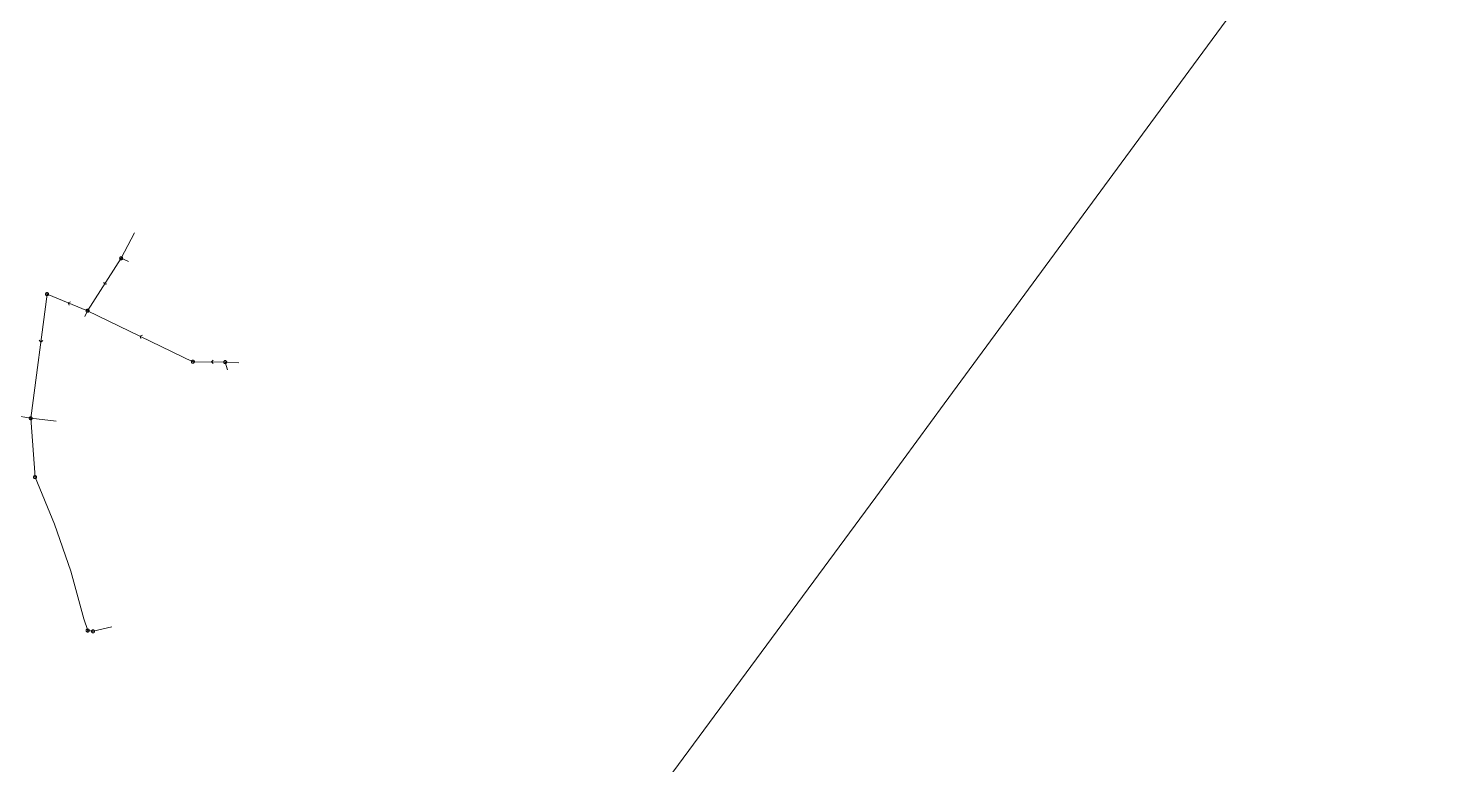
# Model space of a CAD drawing. Header units: metres. Extents: x 25504150 to 25508618, y 6694193 to 6702753.
# Drawn here: x 25506129.6 to 25506559.3, y 6697549.7 to 6697773.6 of the extents above; entities that cross this region are included whole.
import ezdxf

# ---------------------------------------------------------------- set-up
doc = ezdxf.new("R2010")
doc.units = ezdxf.units.M
for name, pattern in [('Sewer_node', [0]), ('Viemariputket', [0]), ('Viemarivarusteet', [0])]:
    doc.linetypes.add(name, pattern=pattern)
for name, color, linetype, lineweight in [('Sewer_node', 7, 'Sewer_node', 0), ('Viemariputket', 7, 'Viemariputket', 0), ('Viemarivarusteet', 7, 'Viemarivarusteet', 0)]:
    doc.layers.add(name, color=color, linetype=linetype, lineweight=lineweight)

msp = doc.modelspace()

# ---------------------------------------------------------------- linework, layer by layer
at = {"layer": 'Sewer_node', "color": 46, "linetype": 'Continuous', "true_color": 0x7f5f00, "flags": 128}
for points, elevation in [([(25506158.3, 6697703.64), (25506158.29, 6697703.71), (25506158.28, 6697703.78), (25506158.25, 6697703.85), (25506158.21, 6697703.91), (25506158.17, 6697703.97), (25506158.11, 6697704.01), (25506158.05, 6697704.05), (25506157.98, 6697704.08), (25506157.91, 6697704.09), (25506157.84, 6697704.1), (25506157.77, 6697704.09), (25506157.7, 6697704.08), (25506157.63, 6697704.05), (25506157.57, 6697704.01), (25506157.51, 6697703.97), (25506157.47, 6697703.91), (25506157.43, 6697703.85), (25506157.4, 6697703.78), (25506157.39, 6697703.71), (25506157.38, 6697703.64), (25506157.39, 6697703.57), (25506157.4, 6697703.5), (25506157.43, 6697703.43), (25506157.47, 6697703.37), (25506157.51, 6697703.31), (25506157.57, 6697703.27), (25506157.63, 6697703.23), (25506157.7, 6697703.2), (25506157.77, 6697703.19), (25506157.84, 6697703.18), (25506157.91, 6697703.19), (25506157.98, 6697703.2), (25506158.05, 6697703.23), (25506158.11, 6697703.27), (25506158.17, 6697703.31), (25506158.21, 6697703.37), (25506158.25, 6697703.43), (25506158.28, 6697703.5), (25506158.29, 6697703.57)], 41.39), ([(25506135.77, 6697692.74), (25506135.76, 6697692.81), (25506135.75, 6697692.88), (25506135.72, 6697692.95), (25506135.68, 6697693.01), (25506135.64, 6697693.07), (25506135.58, 6697693.11), (25506135.52, 6697693.15), (25506135.45, 6697693.18), (25506135.38, 6697693.19), (25506135.31, 6697693.2), (25506135.24, 6697693.19), (25506135.17, 6697693.18), (25506135.1, 6697693.15), (25506135.04, 6697693.11), (25506134.98, 6697693.07), (25506134.94, 6697693.01), (25506134.9, 6697692.95), (25506134.87, 6697692.88), (25506134.86, 6697692.81), (25506134.85, 6697692.74), (25506134.86, 6697692.67), (25506134.87, 6697692.6), (25506134.9, 6697692.53), (25506134.94, 6697692.47), (25506134.98, 6697692.41), (25506135.04, 6697692.37), (25506135.1, 6697692.33), (25506135.17, 6697692.3), (25506135.24, 6697692.29), (25506135.31, 6697692.28), (25506135.38, 6697692.29), (25506135.45, 6697692.3), (25506135.52, 6697692.33), (25506135.58, 6697692.37), (25506135.64, 6697692.41), (25506135.68, 6697692.47), (25506135.72, 6697692.53), (25506135.75, 6697692.6), (25506135.76, 6697692.67)], 39.59), ([(25506148.08, 6697687.7), (25506148.07, 6697687.77), (25506148.06, 6697687.84), (25506148.03, 6697687.91), (25506147.99, 6697687.97), (25506147.95, 6697688.03), (25506147.89, 6697688.07), (25506147.83, 6697688.11), (25506147.76, 6697688.14), (25506147.69, 6697688.15), (25506147.62, 6697688.16), (25506147.55, 6697688.15), (25506147.48, 6697688.14), (25506147.41, 6697688.11), (25506147.35, 6697688.07), (25506147.29, 6697688.03), (25506147.25, 6697687.97), (25506147.21, 6697687.91), (25506147.18, 6697687.84), (25506147.17, 6697687.77), (25506147.16, 6697687.7), (25506147.17, 6697687.63), (25506147.18, 6697687.56), (25506147.21, 6697687.49), (25506147.25, 6697687.43), (25506147.29, 6697687.37), (25506147.35, 6697687.33), (25506147.41, 6697687.29), (25506147.48, 6697687.26), (25506147.55, 6697687.25), (25506147.62, 6697687.24), (25506147.69, 6697687.25), (25506147.76, 6697687.26), (25506147.83, 6697687.29), (25506147.89, 6697687.33), (25506147.95, 6697687.37), (25506147.99, 6697687.43), (25506148.03, 6697687.49), (25506148.06, 6697687.56), (25506148.07, 6697687.63)], 41.3), ([(25506180.1, 6697672.19), (25506180.09, 6697672.26), (25506180.08, 6697672.33), (25506180.05, 6697672.4), (25506180.01, 6697672.46), (25506179.97, 6697672.52), (25506179.91, 6697672.56), (25506179.85, 6697672.6), (25506179.78, 6697672.63), (25506179.71, 6697672.64), (25506179.64, 6697672.65), (25506179.57, 6697672.64), (25506179.5, 6697672.63), (25506179.43, 6697672.6), (25506179.37, 6697672.56), (25506179.31, 6697672.52), (25506179.27, 6697672.46), (25506179.23, 6697672.4), (25506179.2, 6697672.33), (25506179.19, 6697672.26), (25506179.18, 6697672.19), (25506179.19, 6697672.12), (25506179.2, 6697672.05), (25506179.23, 6697671.98), (25506179.27, 6697671.92), (25506179.31, 6697671.86), (25506179.37, 6697671.82), (25506179.43, 6697671.78), (25506179.5, 6697671.75), (25506179.57, 6697671.74), (25506179.64, 6697671.73), (25506179.71, 6697671.74), (25506179.78, 6697671.75), (25506179.85, 6697671.78), (25506179.91, 6697671.82), (25506179.97, 6697671.86), (25506180.01, 6697671.92), (25506180.05, 6697671.98), (25506180.08, 6697672.05), (25506180.09, 6697672.12)], 43.81), ([(25506189.93, 6697672.07), (25506189.92, 6697672.14), (25506189.91, 6697672.21), (25506189.88, 6697672.28), (25506189.84, 6697672.34), (25506189.8, 6697672.4), (25506189.74, 6697672.44), (25506189.68, 6697672.48), (25506189.61, 6697672.51), (25506189.54, 6697672.52), (25506189.47, 6697672.53), (25506189.4, 6697672.52), (25506189.33, 6697672.51), (25506189.26, 6697672.48), (25506189.2, 6697672.44), (25506189.14, 6697672.4), (25506189.1, 6697672.34), (25506189.06, 6697672.28), (25506189.03, 6697672.21), (25506189.02, 6697672.14), (25506189.01, 6697672.07), (25506189.02, 6697672), (25506189.03, 6697671.93), (25506189.06, 6697671.86), (25506189.1, 6697671.8), (25506189.14, 6697671.74), (25506189.2, 6697671.7), (25506189.26, 6697671.66), (25506189.33, 6697671.63), (25506189.4, 6697671.62), (25506189.47, 6697671.61), (25506189.54, 6697671.62), (25506189.61, 6697671.63), (25506189.68, 6697671.66), (25506189.74, 6697671.7), (25506189.8, 6697671.74), (25506189.84, 6697671.8), (25506189.88, 6697671.86), (25506189.91, 6697671.93), (25506189.92, 6697672)], 44.19), ([(25506130.82, 6697655), (25506130.81, 6697655.07), (25506130.8, 6697655.14), (25506130.77, 6697655.21), (25506130.73, 6697655.27), (25506130.69, 6697655.33), (25506130.63, 6697655.37), (25506130.57, 6697655.41), (25506130.5, 6697655.44), (25506130.43, 6697655.45), (25506130.36, 6697655.46), (25506130.29, 6697655.45), (25506130.22, 6697655.44), (25506130.15, 6697655.41), (25506130.09, 6697655.37), (25506130.03, 6697655.33), (25506129.99, 6697655.27), (25506129.95, 6697655.21), (25506129.92, 6697655.14), (25506129.91, 6697655.07), (25506129.9, 6697655), (25506129.91, 6697654.93), (25506129.92, 6697654.86), (25506129.95, 6697654.79), (25506129.99, 6697654.73), (25506130.03, 6697654.67), (25506130.09, 6697654.63), (25506130.15, 6697654.59), (25506130.22, 6697654.56), (25506130.29, 6697654.55), (25506130.36, 6697654.54), (25506130.43, 6697654.55), (25506130.5, 6697654.56), (25506130.57, 6697654.59), (25506130.63, 6697654.63), (25506130.69, 6697654.67), (25506130.73, 6697654.73), (25506130.77, 6697654.79), (25506130.8, 6697654.86), (25506130.81, 6697654.93)], 41.13), ([(25506132.12, 6697637.1), (25506132.11, 6697637.17), (25506132.1, 6697637.24), (25506132.07, 6697637.31), (25506132.03, 6697637.37), (25506131.99, 6697637.43), (25506131.93, 6697637.47), (25506131.87, 6697637.51), (25506131.8, 6697637.54), (25506131.73, 6697637.55), (25506131.66, 6697637.56), (25506131.59, 6697637.55), (25506131.52, 6697637.54), (25506131.45, 6697637.51), (25506131.39, 6697637.47), (25506131.33, 6697637.43), (25506131.29, 6697637.37), (25506131.25, 6697637.31), (25506131.22, 6697637.24), (25506131.21, 6697637.17), (25506131.2, 6697637.1), (25506131.21, 6697637.03), (25506131.22, 6697636.96), (25506131.25, 6697636.89), (25506131.29, 6697636.83), (25506131.33, 6697636.77), (25506131.39, 6697636.73), (25506131.45, 6697636.69), (25506131.52, 6697636.66), (25506131.59, 6697636.65), (25506131.66, 6697636.64), (25506131.73, 6697636.65), (25506131.8, 6697636.66), (25506131.87, 6697636.69), (25506131.93, 6697636.73), (25506131.99, 6697636.77), (25506132.03, 6697636.83), (25506132.07, 6697636.89), (25506132.1, 6697636.96), (25506132.11, 6697637.03)], 41.37), ([(25506148.12, 6697590.46), (25506148.11, 6697590.53), (25506148.1, 6697590.6), (25506148.07, 6697590.67), (25506148.03, 6697590.73), (25506147.99, 6697590.79), (25506147.93, 6697590.83), (25506147.87, 6697590.87), (25506147.8, 6697590.9), (25506147.73, 6697590.91), (25506147.66, 6697590.92), (25506147.59, 6697590.91), (25506147.52, 6697590.9), (25506147.45, 6697590.87), (25506147.39, 6697590.83), (25506147.33, 6697590.79), (25506147.29, 6697590.73), (25506147.25, 6697590.67), (25506147.22, 6697590.6), (25506147.21, 6697590.53), (25506147.2, 6697590.46), (25506147.21, 6697590.39), (25506147.22, 6697590.32), (25506147.25, 6697590.25), (25506147.29, 6697590.19), (25506147.33, 6697590.13), (25506147.39, 6697590.09), (25506147.45, 6697590.05), (25506147.52, 6697590.02), (25506147.59, 6697590.01), (25506147.66, 6697590), (25506147.73, 6697590.01), (25506147.8, 6697590.02), (25506147.87, 6697590.05), (25506147.93, 6697590.09), (25506147.99, 6697590.13), (25506148.03, 6697590.19), (25506148.07, 6697590.25), (25506148.1, 6697590.32), (25506148.11, 6697590.39)], 43.25), ([(25506149.76, 6697590.22), (25506149.75, 6697590.29), (25506149.74, 6697590.36), (25506149.71, 6697590.43), (25506149.67, 6697590.49), (25506149.63, 6697590.55), (25506149.57, 6697590.59), (25506149.51, 6697590.63), (25506149.44, 6697590.66), (25506149.37, 6697590.67), (25506149.3, 6697590.68), (25506149.23, 6697590.67), (25506149.16, 6697590.66), (25506149.09, 6697590.63), (25506149.03, 6697590.59), (25506148.97, 6697590.55), (25506148.93, 6697590.49), (25506148.89, 6697590.43), (25506148.86, 6697590.36), (25506148.85, 6697590.29), (25506148.84, 6697590.22), (25506148.85, 6697590.15), (25506148.86, 6697590.08), (25506148.89, 6697590.01), (25506148.93, 6697589.95), (25506148.97, 6697589.89), (25506149.03, 6697589.85), (25506149.09, 6697589.81), (25506149.16, 6697589.78), (25506149.23, 6697589.77), (25506149.3, 6697589.76), (25506149.37, 6697589.77), (25506149.44, 6697589.78), (25506149.51, 6697589.81), (25506149.57, 6697589.85), (25506149.63, 6697589.89), (25506149.67, 6697589.95), (25506149.71, 6697590.01), (25506149.74, 6697590.08), (25506149.75, 6697590.15)], 43.17)]:
    msp.add_lwpolyline(points, close=True, dxfattribs=dict(at, elevation=elevation))
for points in [[(25506152.56, 6697696.41), (25506152.74, 6697695.68), (25506153.46, 6697695.85)], [(25506142.43, 6697690.42), (25506141.74, 6697690.1), (25506142.05, 6697689.43)], [(25506132.93, 6697678.77), (25506133.4, 6697678.18), (25506133.98, 6697678.64)], [(25506164.31, 6697680.22), (25506163.61, 6697679.95), (25506163.86, 6697679.26)], [(25506185.78, 6697672.66), (25506185.26, 6697672.12), (25506185.78, 6697671.6)]]:
    msp.add_lwpolyline(points, dxfattribs=at)
at = {"layer": 'Viemariputket', "color": 1, "linetype": 'Continuous', "lineweight": 15}
for p, q in [((25506157.84, 6697703.64), (25506161.88, 6697711.35)), ((25506147.62, 6697687.7), (25506157.84, 6697703.64)), ((25506157.84, 6697703.64), (25506160.03, 6697702.67)), ((25506130.36, 6697655, 38.06), (25506135.31, 6697692.74, 38.43)), ((25506135.31, 6697692.74), (25506147.62, 6697687.7)), ((25506147.62, 6697687.7, 41.3), (25506146.82, 6697685.89)), ((25506147.62, 6697687.7), (25506179.64, 6697672.19)), ((25506179.64, 6697672.19), (25506189.47, 6697672.07, 41.37)), ((25506189.47, 6697672.07, 41.36), (25506190.18, 6697669.75)), ((25506189.47, 6697672.07, 41.66), (25506193.62, 6697671.85)), ((25506068.68, 6697664.95, 36.94), (25506130.36, 6697655, 38.03)), ((25506131.66, 6697637.1), (25506130.36, 6697655)), ((25506130.36, 6697655, 38.05), (25506138.06, 6697654.1)), ((25506149.3, 6697590.22, 40.58), (25506155.02, 6697591.59, 39.21)), ((25506149.3, 6697590.22, 40.57), (25506147.66, 6697590.46, 40.36))]:
    msp.add_line(p, q, dxfattribs=at)
for points in [[(25506184.72, 6697356.56, 6.26), (25506387.22, 6697631.03, 0), (25506407.99, 6697659.38, 0), (25506483.83, 6697762.45, 0), (25506581.68, 6697895.43, 7.34), (25506581.68, 6697895.43, 7.69), (25506692.99, 6698046.66, 0), (25506699.99, 6698132.27, 25.55)], [(25506131.66, 6697637.1, 38.08), (25506137.55, 6697622.75, 0), (25506142.5, 6697608.53, 0), (25506146.51, 6697594.05, 0), (25506147.66, 6697590.46, 40.32)]]:
    msp.add_polyline3d(points, dxfattribs=at)
at = {"layer": 'Viemarivarusteet', "color": 1}
for p in [(25506157.84, 6697703.64, 41.39), (25506135.31, 6697692.74, 39.59), (25506147.62, 6697687.7, 41.3), (25506179.64, 6697672.19, 43.81), (25506189.47, 6697672.07, 44.19), (25506130.36, 6697655, 41.13), (25506131.66, 6697637.1, 41.37), (25506147.66, 6697590.46, 43.25), (25506149.3, 6697590.22, 43.17)]:
    msp.add_point(p, dxfattribs=at)

doc.saveas('drawing.dxf')
